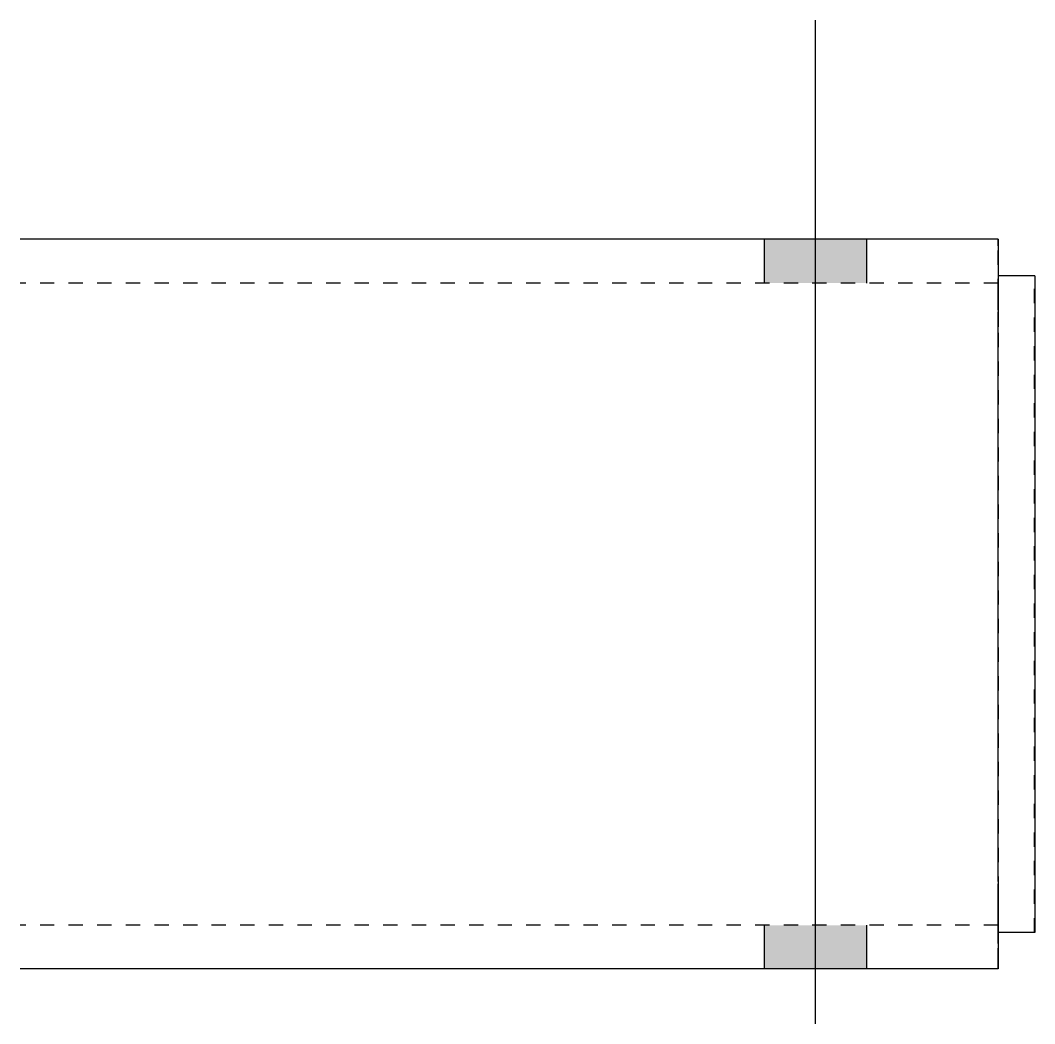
# Model space of a CAD drawing. Header units: millimetres. Extents: x 12 to 20645, y -8 to 673.
# Drawn here: x 11093.3 to 11232.4, y 14.8 to 152.3 of the extents above; entities that cross this region are included whole.
import ezdxf

# ---------------------------------------------------------------- set-up
doc = ezdxf.new("R2010")
doc.units = ezdxf.units.MM
doc.linetypes.add('DXK_LINE_DOT2', pattern=[3.9198, 1.9599, -1.9599])
doc.layers.add('STÅL', color=7, linetype='Continuous')

msp = doc.modelspace()

# ---------------------------------------------------------------- hatches: boundary and pattern name
at = {"layer": 'STÅL', "linetype": 'Continuous'}
for points in [[(11209.34, 122.3), (11195.34, 122.3), (11195.34, 116.3), (11209.34, 116.3)], [(11209.34, 122.3), (11195.34, 122.3), (11195.34, 116.3), (11209.34, 116.3)], [(11209.34, 28.3), (11195.34, 28.3), (11195.34, 22.3), (11209.34, 22.3)], [(11209.34, 28.3), (11195.34, 28.3), (11195.34, 22.3), (11209.34, 22.3)]]:
    msp.add_hatch(color=96, dxfattribs=at).paths.add_polyline_path(points)

# ---------------------------------------------------------------- linework, layer by layer
at = {"layer": 'STÅL', "color": 96, "linetype": 'Continuous'}
for p, q in [((11202.34, 14.8), (11202.34, 152.3)), ((11202.34, 14.8), (11202.34, 152.3)), ((11195.34, 116.3), (11195.34, 122.3)), ((11195.34, 116.3), (11195.34, 122.3)), ((11209.34, 116.3), (11209.34, 122.3)), ((11209.34, 116.3), (11209.34, 122.3)), ((11195.34, 22.3), (11195.34, 28.3)), ((11195.34, 22.3), (11195.34, 28.3)), ((11209.34, 22.3), (11209.34, 28.3)), ((11209.34, 22.3), (11209.34, 28.3))]:
    msp.add_line(p, q, dxfattribs=at)
at = {"layer": 'STÅL', "color": 2, "linetype": 'Continuous'}
for p, q in [((11227.36, 122.3), (11093.34, 122.3)), ((11227.36, 122.3), (11227.36, 121.39)), ((11227.36, 121.39), (11227.36, 118.79)), ((11227.36, 118.79), (11227.36, 114.89)), ((11232.36, 117.3), (11227.36, 117.3)), ((11232.36, 117.3), (11232.36, 27.3)), ((11227.36, 114.89), (11227.36, 110.3)), ((11227.36, 34.3), (11227.36, 110.3)), ((11227.36, 34.3), (11227.36, 29.71)), ((11227.36, 29.71), (11227.36, 25.81)), ((11232.36, 27.3), (11227.36, 27.3)), ((11227.36, 25.81), (11227.36, 23.21)), ((11227.36, 22.3), (11093.34, 22.3)), ((11227.36, 23.21), (11227.36, 22.3))]:
    msp.add_line(p, q, dxfattribs=at)
at = {"layer": 'STÅL', "color": 7, "linetype": 'DXK_LINE_DOT2'}
for p, q in [((11227.34, 121.39), (11227.34, 122.3)), ((11227.34, 118.79), (11227.34, 121.39)), ((11227.34, 114.89), (11227.34, 118.79)), ((11227.36, 117.3), (11227.34, 117.3)), ((11227.34, 117.3), (11227.34, 27.3)), ((11227.36, 27.3), (11227.36, 117.3)), ((11232.34, 27.3), (11232.34, 117.3)), ((11232.34, 117.3), (11232.36, 117.3)), ((11227.36, 116.3), (11093.34, 116.3)), ((11227.34, 115.84), (11227.34, 116.3)), ((11227.34, 114.89), (11227.34, 115.84)), ((11227.36, 115.84), (11227.36, 116.3)), ((11227.36, 114.54), (11227.36, 115.84)), ((11227.34, 114.54), (11227.34, 114.89)), ((11227.34, 110.3), (11227.34, 114.89)), ((11227.34, 112.6), (11227.34, 114.54)), ((11227.36, 112.6), (11227.36, 114.54)), ((11227.34, 32), (11227.34, 112.6)), ((11227.36, 32), (11227.36, 112.6)), ((11227.34, 32), (11227.34, 110.3)), ((11227.34, 32), (11227.34, 29.71)), ((11227.34, 29.71), (11227.34, 32)), ((11227.36, 30.06), (11227.36, 32)), ((11227.34, 29.71), (11227.34, 28.76)), ((11227.34, 25.81), (11227.34, 29.71)), ((11227.36, 28.76), (11227.36, 30.06)), ((11227.36, 28.3), (11093.34, 28.3)), ((11227.34, 28.76), (11227.34, 28.3)), ((11227.36, 28.3), (11227.36, 28.76)), ((11227.34, 27.3), (11227.36, 27.3)), ((11232.36, 27.3), (11232.34, 27.3)), ((11227.34, 23.21), (11227.34, 25.81)), ((11227.34, 22.3), (11227.34, 23.21))]:
    msp.add_line(p, q, dxfattribs=at)

doc.saveas('drawing.dxf')
